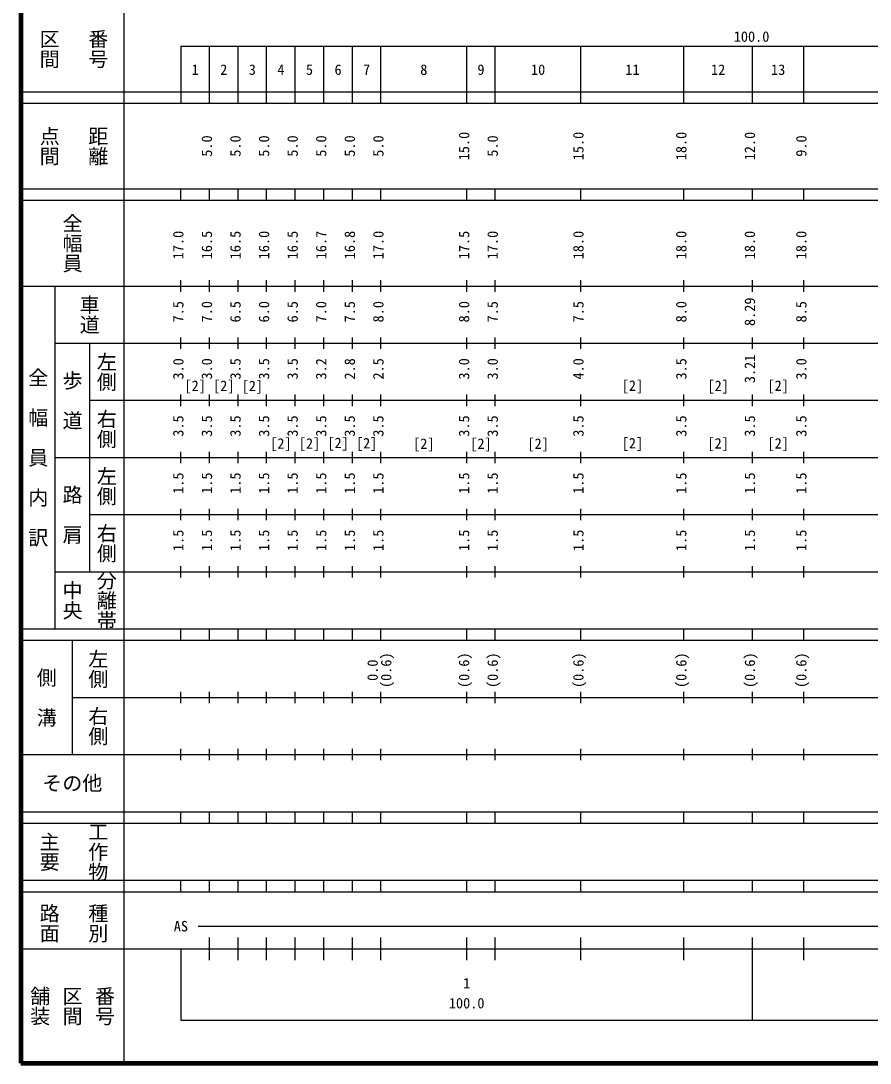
# Model space of a CAD drawing. Units: millimetres on the paper, enlarged 1000 times. Extents: x 40000 to 680000, y 20000 to 380000.
# Drawn here: x 40000 to 188590, y 20000 to 202409 of the extents above; entities that cross this region are included whole.
import ezdxf
from ezdxf.enums import TextEntityAlignment as Align

# ---------------------------------------------------------------- set-up
doc = ezdxf.new("R2010")
doc.units = ezdxf.units.MM
doc.header["$LTSCALE"] = 1000
doc.layers.add('M-TTL', color=2, linetype='Continuous', lineweight=140)
doc.layers.add('M-TTL-BAND', color=7, linetype='Continuous', lineweight=25)
doc.styles.add('@ＭＳ ゴシック', font='')
doc.styles.add('ＭＳ ゴシック', font='')
doc.styles.get('@ＭＳ ゴシック').set_extended_font_data('@MS Gothic')
doc.styles.get('ＭＳ ゴシック').set_extended_font_data('MS Gothic')

msp = doc.modelspace()

# ---------------------------------------------------------------- linework, layer by layer
at = {"layer": 'M-TTL'}
for p, q in [((40000, 380000), (40000, 20000)), ((40000, 20000), (680000, 20000))]:
    msp.add_line(p, q, dxfattribs=at)
at = {"layer": 'M-TTL-BAND'}
for p, q in [((58000, 370000), (58000, 20000)), ((68000, 198000), (579000, 198000)), ((68000, 198000), (68000, 188000)), ((73000, 188000), (73000, 198000)), ((78000, 188000), (78000, 198000)), ((83000, 188000), (83000, 198000)), ((88000, 188000), (88000, 198000)), ((93000, 188000), (93000, 198000)), ((98000, 188000), (98000, 198000)), ((103000, 188000), (103000, 198000)), ((118000, 188000), (118000, 198000)), ((123000, 188000), (123000, 198000)), ((138000, 188000), (138000, 198000)), ((156000, 188000), (156000, 198000)), ((168000, 188000), (168000, 198000)), ((177000, 188000), (177000, 198000)), ((40000, 190000), (579000, 190000)), ((40000, 188000), (579000, 188000)), ((40000, 173000), (579000, 173000)), ((68000, 171000), (68000, 173000)), ((73000, 171000), (73000, 173000)), ((78000, 171000), (78000, 173000)), ((83000, 171000), (83000, 173000)), ((88000, 171000), (88000, 173000)), ((93000, 171000), (93000, 173000)), ((98000, 171000), (98000, 173000)), ((103000, 171000), (103000, 173000)), ((118000, 171000), (118000, 173000)), ((123000, 171000), (123000, 173000)), ((138000, 171000), (138000, 173000)), ((156000, 171000), (156000, 173000)), ((168000, 171000), (168000, 173000)), ((177000, 171000), (177000, 173000)), ((40000, 171000), (579000, 171000)), ((68000, 155000), (68000, 157000)), ((73000, 155000), (73000, 157000)), ((78000, 155000), (78000, 157000)), ((83000, 155000), (83000, 157000)), ((88000, 155000), (88000, 157000)), ((93000, 155000), (93000, 157000)), ((98000, 155000), (98000, 157000)), ((103000, 155000), (103000, 157000)), ((118000, 155000), (118000, 157000)), ((123000, 155000), (123000, 157000)), ((138000, 155000), (138000, 157000)), ((156000, 155000), (156000, 157000)), ((168000, 155000), (168000, 157000)), ((177000, 155000), (177000, 157000)), ((40000, 156000), (579000, 156000)), ((46000, 96000), (46000, 156000)), ((46000, 146000), (579000, 146000)), ((52000, 146000), (52000, 106000)), ((68000, 145000), (68000, 147000)), ((73000, 145000), (73000, 147000)), ((78000, 145000), (78000, 147000)), ((83000, 145000), (83000, 147000)), ((88000, 145000), (88000, 147000)), ((93000, 145000), (93000, 147000)), ((98000, 145000), (98000, 147000)), ((103000, 145000), (103000, 147000)), ((118000, 145000), (118000, 147000)), ((123000, 145000), (123000, 147000)), ((138000, 145000), (138000, 147000)), ((156000, 145000), (156000, 147000)), ((168000, 145000), (168000, 147000)), ((177000, 145000), (177000, 147000)), ((68000, 135000), (68000, 137000)), ((73000, 135000), (73000, 137000)), ((78000, 135000), (78000, 137000)), ((83000, 135000), (83000, 137000)), ((88000, 135000), (88000, 137000)), ((93000, 135000), (93000, 137000)), ((98000, 135000), (98000, 137000)), ((103000, 135000), (103000, 137000)), ((118000, 135000), (118000, 137000)), ((123000, 135000), (123000, 137000)), ((138000, 135000), (138000, 137000)), ((156000, 135000), (156000, 137000)), ((168000, 135000), (168000, 137000)), ((177000, 135000), (177000, 137000)), ((52000, 136000), (579000, 136000)), ((46000, 126000), (579000, 126000)), ((68000, 125000), (68000, 127000)), ((73000, 125000), (73000, 127000)), ((78000, 125000), (78000, 127000)), ((83000, 125000), (83000, 127000)), ((88000, 125000), (88000, 127000)), ((93000, 125000), (93000, 127000)), ((98000, 125000), (98000, 127000)), ((103000, 125000), (103000, 127000)), ((118000, 125000), (118000, 127000)), ((123000, 125000), (123000, 127000)), ((138000, 125000), (138000, 127000)), ((156000, 125000), (156000, 127000)), ((168000, 125000), (168000, 127000)), ((177000, 125000), (177000, 127000)), ((68000, 115000), (68000, 117000)), ((73000, 115000), (73000, 117000)), ((78000, 115000), (78000, 117000)), ((83000, 115000), (83000, 117000)), ((88000, 115000), (88000, 117000)), ((93000, 115000), (93000, 117000)), ((98000, 115000), (98000, 117000)), ((103000, 115000), (103000, 117000)), ((118000, 115000), (118000, 117000)), ((123000, 115000), (123000, 117000)), ((138000, 115000), (138000, 117000)), ((156000, 115000), (156000, 117000)), ((168000, 115000), (168000, 117000)), ((177000, 115000), (177000, 117000)), ((52000, 116000), (579000, 116000)), ((46000, 106000), (579000, 106000)), ((68000, 105000), (68000, 107000)), ((73000, 105000), (73000, 107000)), ((78000, 105000), (78000, 107000)), ((83000, 105000), (83000, 107000)), ((88000, 105000), (88000, 107000)), ((93000, 105000), (93000, 107000)), ((98000, 105000), (98000, 107000)), ((103000, 105000), (103000, 107000)), ((118000, 105000), (118000, 107000)), ((123000, 105000), (123000, 107000)), ((138000, 105000), (138000, 107000)), ((156000, 105000), (156000, 107000)), ((168000, 105000), (168000, 107000)), ((177000, 105000), (177000, 107000)), ((40000, 96000), (579000, 96000)), ((68000, 94000), (68000, 96000)), ((73000, 94000), (73000, 96000)), ((78000, 94000), (78000, 96000)), ((83000, 94000), (83000, 96000)), ((88000, 94000), (88000, 96000)), ((93000, 94000), (93000, 96000)), ((98000, 94000), (98000, 96000)), ((103000, 94000), (103000, 96000)), ((118000, 94000), (118000, 96000)), ((123000, 94000), (123000, 96000)), ((138000, 94000), (138000, 96000)), ((156000, 94000), (156000, 96000)), ((168000, 94000), (168000, 96000)), ((177000, 94000), (177000, 96000)), ((40000, 94000), (579000, 94000)), ((49000, 94000), (49000, 74000)), ((49000, 84000), (579000, 84000)), ((68000, 83000), (68000, 85000)), ((73000, 83000), (73000, 85000)), ((78000, 83000), (78000, 85000)), ((83000, 83000), (83000, 85000)), ((88000, 83000), (88000, 85000)), ((93000, 83000), (93000, 85000)), ((98000, 83000), (98000, 85000)), ((103000, 83000), (103000, 85000)), ((118000, 83000), (118000, 85000)), ((123000, 83000), (123000, 85000)), ((138000, 83000), (138000, 85000)), ((156000, 83000), (156000, 85000)), ((168000, 83000), (168000, 85000)), ((177000, 83000), (177000, 85000)), ((68000, 73000), (68000, 75000)), ((73000, 73000), (73000, 75000)), ((78000, 73000), (78000, 75000)), ((83000, 73000), (83000, 75000)), ((88000, 73000), (88000, 75000)), ((93000, 73000), (93000, 75000)), ((98000, 73000), (98000, 75000)), ((103000, 73000), (103000, 75000)), ((118000, 73000), (118000, 75000)), ((123000, 73000), (123000, 75000)), ((138000, 73000), (138000, 75000)), ((156000, 73000), (156000, 75000)), ((168000, 73000), (168000, 75000)), ((177000, 73000), (177000, 75000)), ((40000, 74000), (579000, 74000)), ((40000, 64000), (579000, 64000)), ((68000, 62000), (68000, 64000)), ((73000, 62000), (73000, 64000)), ((78000, 62000), (78000, 64000)), ((83000, 62000), (83000, 64000)), ((88000, 62000), (88000, 64000)), ((93000, 62000), (93000, 64000)), ((98000, 62000), (98000, 64000)), ((103000, 62000), (103000, 64000)), ((118000, 62000), (118000, 64000)), ((123000, 62000), (123000, 64000)), ((138000, 62000), (138000, 64000)), ((156000, 62000), (156000, 64000)), ((168000, 62000), (168000, 64000)), ((177000, 62000), (177000, 64000)), ((40000, 62000), (579000, 62000)), ((40000, 52000), (579000, 52000)), ((68000, 50000), (68000, 52000)), ((73000, 50000), (73000, 52000)), ((78000, 50000), (78000, 52000)), ((83000, 50000), (83000, 52000)), ((88000, 50000), (88000, 52000)), ((93000, 50000), (93000, 52000)), ((98000, 50000), (98000, 52000)), ((103000, 50000), (103000, 52000)), ((118000, 50000), (118000, 52000)), ((123000, 50000), (123000, 52000)), ((138000, 50000), (138000, 52000)), ((156000, 50000), (156000, 52000)), ((168000, 50000), (168000, 52000)), ((177000, 50000), (177000, 52000)), ((40000, 50000), (579000, 50000)), ((71000, 44000), (565000, 44000)), ((73000, 38000), (73000, 42000)), ((78000, 38000), (78000, 42000)), ((83000, 38000), (83000, 42000)), ((88000, 38000), (88000, 42000)), ((93000, 38000), (93000, 42000)), ((98000, 38000), (98000, 42000)), ((103000, 38000), (103000, 42000)), ((118000, 38000), (118000, 42000)), ((123000, 38000), (123000, 42000)), ((138000, 38000), (138000, 42000)), ((156000, 38000), (156000, 42000)), ((168000, 27500), (168000, 42000)), ((177000, 38000), (177000, 42000)), ((40000, 40000), (579000, 40000)), ((68000, 40000), (68000, 27500)), ((68000, 27500), (579000, 27500))]:
    msp.add_line(p, q, dxfattribs=at)

# ---------------------------------------------------------------- texts
at = {"layer": 'M-TTL-BAND', "style": '@ＭＳ ゴシック'}
for s, p in [('番号', (53500, 197500)), ('区間', (45000, 197500)), ('点間', (45000, 180500)), ('距離', (53500, 180500)), ('全幅員', (49000, 163500)), ('車道', (52000, 151000)), ('左側', (55000, 141000)), ('全\u3000幅\u3000員\u3000内\u3000訳', (43000, 126000)), ('歩\u3000道', (49000, 136000)), ('右側', (55000, 131000)), ('左側', (55000, 121000)), ('路\u3000肩', (49000, 116000)), ('右側', (55000, 111000)), ('分離帯', (55000, 101000)), ('中央', (49000, 101000)), ('左側', (53500, 89000)), ('側\u3000溝', (44500, 84000)), ('右側', (53500, 79000)), ('主要', (45000, 57000)), ('工作物', (53500, 57000)), ('路面', (45000, 44500)), ('種別', (53500, 44500)), ('舗装', (43333, 30000)), ('区間', (49000, 30000)), ('番号', (54667, 30000))]:
    msp.add_text(s, height=2566, rotation=270, dxfattribs=at).set_placement(p, align=Align.MIDDLE_CENTER)
at = {"layer": 'M-TTL-BAND', "style": 'ＭＳ ゴシック'}
for s, p in [('100.0', (167844, 198195)), ('1', (70500, 192405)), ('2', (75500, 192405)), ('3', (80500, 192405)), ('4', (85500, 192405)), ('5', (90500, 192405)), ('6', (95500, 192405)), ('7', (100500, 192405)), ('8', (110500, 192405)), ('9', (120500, 192405)), ('10', (130500, 192405)), ('11', (147000, 192405)), ('12', (162000, 192405)), ('13', (172500, 192405)), ('[2]', (70500, 137086)), ('[2]', (75500, 137086)), ('[2]', (80500, 137053)), ('[2]', (147000, 137107)), ('[2]', (162000, 137066)), ('[2]', (172500, 137107)), ('[2]', (95500, 127082)), ('[2]', (100500, 127030)), ('[2]', (147000, 127029)), ('[2]', (162000, 127014)), ('[2]', (172500, 127014)), ('[2]', (85500, 126979)), ('[2]', (90500, 126979)), ('[2]', (110500, 126949)), ('[2]', (120500, 126949)), ('[2]', (130500, 126949)), ('AS', (68000, 42500)), ('1', (118000, 32523)), ('100.0', (118000, 29033))]:
    msp.add_text(s, height=1833, dxfattribs=at).set_placement(p, align=Align.BOTTOM_CENTER)
for s, p in [('15.0', (119000, 180500)), ('15.0', (139000, 180500)), ('18.0', (157000, 180500)), ('12.0', (169000, 180500)), ('5.0', (74000, 180500)), ('5.0', (79000, 180500)), ('5.0', (84000, 180500)), ('5.0', (89000, 180500)), ('5.0', (94000, 180500)), ('5.0', (99000, 180500)), ('5.0', (104000, 180500)), ('5.0', (124000, 180500)), ('9.0', (178000, 180500)), ('17.0', (69000, 163174)), ('16.5', (74000, 163174)), ('16.5', (79000, 163174)), ('16.0', (84000, 163174)), ('16.5', (89000, 163174)), ('16.7', (94000, 163174)), ('16.8', (99000, 163174)), ('17.0', (104000, 163174)), ('17.5', (119000, 163174)), ('17.0', (124000, 163174)), ('18.0', (139000, 163174)), ('18.0', (157000, 163174)), ('18.0', (169000, 163174)), ('18.0', (178000, 163174)), ('7.0', (74000, 151500)), ('6.0', (84000, 151500)), ('7.0', (94000, 151500)), ('8.0', (104000, 151500)), ('8.0', (119000, 151500)), ('8.0', (157000, 151500)), ('8.29', (169000, 151500)), ('7.5', (69000, 151500)), ('6.5', (79000, 151500)), ('6.5', (89000, 151500)), ('7.5', (99000, 151500)), ('7.5', (124000, 151500)), ('7.5', (139000, 151500)), ('8.5', (178000, 151500)), ('3.0', (69000, 141500)), ('3.0', (74000, 141500)), ('3.5', (79000, 141500)), ('3.5', (84000, 141500)), ('3.5', (89000, 141500)), ('3.2', (94000, 141500)), ('2.8', (99000, 141500)), ('2.5', (104000, 141500)), ('3.0', (119000, 141500)), ('3.0', (124000, 141500)), ('4.0', (139000, 141500)), ('3.5', (157000, 141500)), ('3.21', (169000, 141500)), ('3.0', (178000, 141500)), ('3.5', (69000, 131500)), ('3.5', (74000, 131500)), ('3.5', (79000, 131500)), ('3.5', (84000, 131500)), ('3.5', (89000, 131500)), ('3.5', (94000, 131500)), ('3.5', (99000, 131500)), ('3.5', (104000, 131500)), ('3.5', (119000, 131500)), ('3.5', (124000, 131500)), ('3.5', (139000, 131500)), ('3.5', (157000, 131500)), ('3.5', (169000, 131500)), ('3.5', (178000, 131500)), ('1.5', (69000, 121500)), ('1.5', (74000, 121500)), ('1.5', (79000, 121500)), ('1.5', (84000, 121500)), ('1.5', (89000, 121500)), ('1.5', (94000, 121500)), ('1.5', (99000, 121500)), ('1.5', (104000, 121500)), ('1.5', (119000, 121500)), ('1.5', (124000, 121500)), ('1.5', (139000, 121500)), ('1.5', (157000, 121500)), ('1.5', (169000, 121500)), ('1.5', (178000, 121500)), ('1.5', (69000, 111500)), ('1.5', (74000, 111500)), ('1.5', (79000, 111500)), ('1.5', (84000, 111500)), ('1.5', (89000, 111500)), ('1.5', (94000, 111500)), ('1.5', (99000, 111500)), ('1.5', (104000, 111500)), ('1.5', (119000, 111500)), ('1.5', (124000, 111500)), ('1.5', (139000, 111500)), ('1.5', (157000, 111500)), ('1.5', (169000, 111500)), ('1.5', (178000, 111500)), ('(0.6)', (105370, 88764)), ('(0.6)', (119000, 88764)), ('(0.6)', (124000, 88764)), ('(0.6)', (139000, 88764)), ('(0.6)', (157000, 88764)), ('(0.6)', (169000, 88764)), ('(0.6)', (178000, 88764)), ('0.0', (103000, 88764))]:
    msp.add_text(s, height=1833, rotation=90, dxfattribs=at).set_placement(p, align=Align.BOTTOM_CENTER)
msp.add_text('その他', height=2566, dxfattribs=at).set_placement((49000, 69000), align=Align.MIDDLE_CENTER)

doc.saveas('drawing.dxf')
